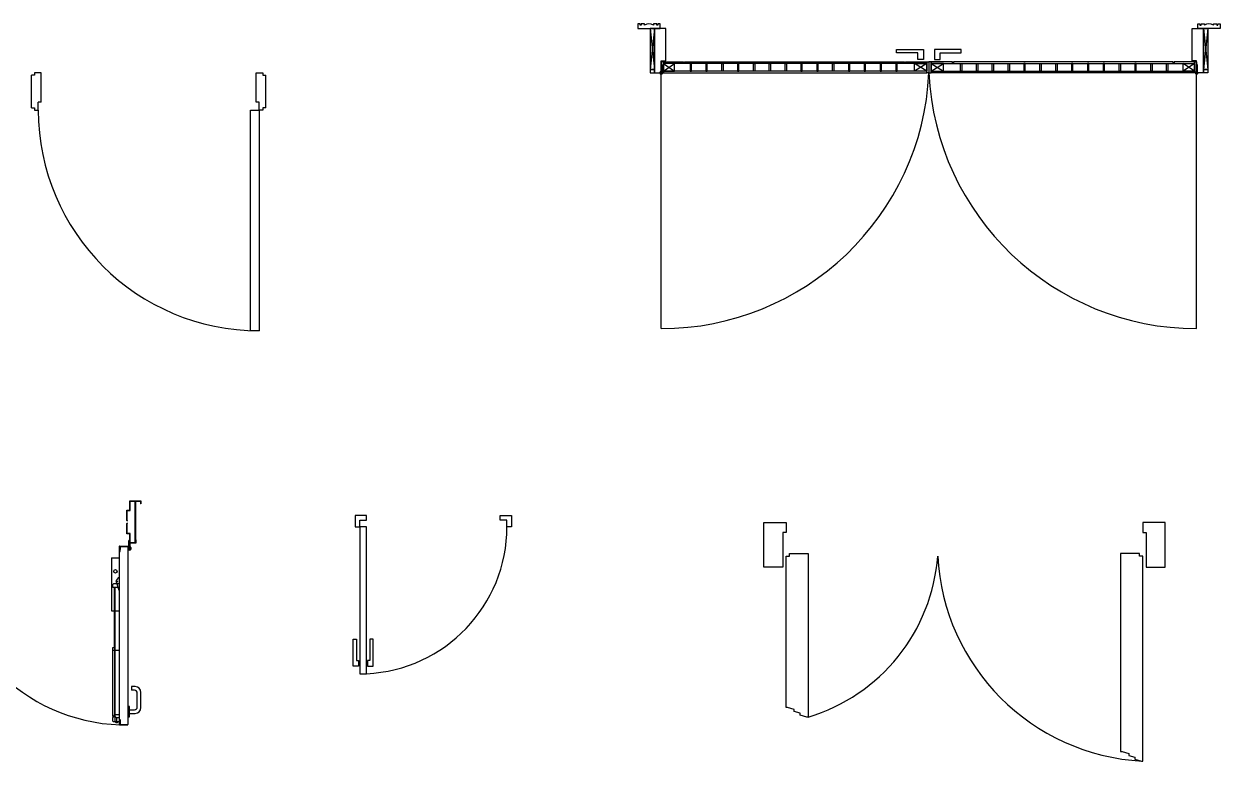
# Model space of a CAD drawing. Header units: inches. Extents: x -12530 to 36157, y 78659 to 110077.
# Drawn here: x 17539 to 22901, y 86906 to 90213 of the extents above; entities that cross this region are included whole.
import ezdxf

# ---------------------------------------------------------------- set-up
doc = ezdxf.new("R2010")
doc.units = ezdxf.units.IN
doc.header["$MEASUREMENT"] = 0
doc.layers.add('freecads.com', color=7, linetype='Continuous')

msp = doc.modelspace()

# ---------------------------------------------------------------- hatches: boundary and pattern name
at = {"layer": 'freecads.com', "ltscale": 0.2}
h = msp.add_hatch(color=256, dxfattribs=at)
edge = h.paths.add_edge_path()
edge.add_arc((20396, 89993.1), 6, 90.0422, 109.4712, ccw=False)
edge.add_line((20396, 89999.1), (20396, 90031.5))
edge.add_line((20396, 90031.5), (20394, 90031.5))
edge.add_line((20394, 90031.5), (20394, 89998.8))
h = msp.add_hatch(color=256, dxfattribs=at)
edge = h.paths.add_edge_path()
edge.add_arc((22796, 89993.1), 6, 70.5288, 89.9578)
edge.add_line((22796, 89999.1), (22796, 90031.5))
edge.add_line((22796, 90031.5), (22798, 90031.5))
edge.add_line((22798, 90031.5), (22798, 89998.8))

# ---------------------------------------------------------------- linework, layer by layer
at = {"layer": 'freecads.com', "ltscale": 200}
for p, q in [((20301, 90213.1), (20291, 90213.1)), ((20291, 90213.1), (20291, 90193.1)), ((20291, 90193.1), (20391, 90193.1)), ((20301, 90208.1), (20301, 90213.1)), ((20306, 90208.1), (20301, 90208.1)), ((20321, 90213.1), (20306, 90213.1)), ((20306, 90213.1), (20306, 90208.1)), ((20321, 90208.1), (20321, 90213.1)), ((20366, 90193.1), (20346, 90193.1)), ((20346, 90193.1), (20346, 90008.1)), ((20366, 90193.1), (20346, 90008.1)), ((20346, 90193.1), (20366, 90008.1)), ((20376, 90213.1), (20361, 90213.1)), ((20361, 90213.1), (20361, 90208.1)), ((20366, 90008.1), (20366, 90193.1)), ((20416, 90193.1), (20366, 90193.1)), ((20366, 90193.1), (20366, 89993.1)), ((20376, 90208.1), (20376, 90213.1)), ((20381, 90208.1), (20376, 90208.1)), ((20391, 90213.1), (20381, 90213.1)), ((20381, 90213.1), (20381, 90208.1)), ((20391, 90193.1), (20391, 90213.1)), ((20416, 90048.1), (20416, 90193.1)), ((22776, 90193.1), (22826, 90193.1)), ((22776, 90048.1), (22776, 90193.1)), ((22801, 90193.1), (22801, 90213.1)), ((22801, 90213.1), (22811, 90213.1)), ((22901, 90193.1), (22801, 90193.1)), ((22811, 90213.1), (22811, 90208.1)), ((22811, 90208.1), (22816, 90208.1)), ((22816, 90208.1), (22816, 90213.1)), ((22816, 90213.1), (22831, 90213.1)), ((22826, 90193.1), (22846, 90193.1)), ((22826, 90008.1), (22826, 90193.1)), ((22826, 90193.1), (22846, 90008.1)), ((22846, 90193.1), (22826, 90008.1)), ((22826, 90193.1), (22826, 89993.1)), ((22831, 90213.1), (22831, 90208.1)), ((22846, 90193.1), (22846, 90008.1)), ((22871, 90208.1), (22871, 90213.1)), ((22871, 90213.1), (22886, 90213.1)), ((22886, 90213.1), (22886, 90208.1)), ((22886, 90208.1), (22891, 90208.1)), ((22891, 90208.1), (22891, 90213.1)), ((22891, 90213.1), (22901, 90213.1)), ((22901, 90213.1), (22901, 90193.1)), ((21451, 90083.1), (21451, 90098.1)), ((21451, 90098.1), (21571, 90098.1)), ((21546, 90083.1), (21451, 90083.1)), ((21546, 90053.1), (21546, 90083.1)), ((21571, 90098.1), (21571, 90053.1)), ((21741, 90098.1), (21621, 90098.1)), ((21621, 90098.1), (21621, 90053.1)), ((21646, 90053.1), (21646, 90083.1)), ((21646, 90083.1), (21741, 90083.1)), ((21741, 90083.1), (21741, 90098.1)), ((20396, 89993.1), (20396, 90048.1)), ((20396, 90048.1), (20416, 90048.1)), ((20406, 90035.1), (20406, 90043.1)), ((20406, 90043.1), (20496, 90043.1)), ((21586, 90035.1), (20406, 90035.1)), ((20456, 90035.1), (20406, 90035.1)), ((20406, 90035.1), (20406, 90001.1)), ((20406, 90001.1), (20456, 90035.1)), ((20406, 90035.1), (20456, 90001.1)), ((20456, 90001.1), (20456, 90035.1)), ((20496, 90043.1), (20496, 90038.1)), ((20496, 90038.1), (20501, 90038.1)), ((20501, 90038.1), (20501, 90043.1)), ((20501, 90043.1), (21486, 90043.1)), ((20531, 90035.1), (20525, 90035.1)), ((20525, 90035.1), (20525, 90001.1)), ((20531, 90001.1), (20531, 90035.1)), ((20602, 90035.1), (20596, 90035.1)), ((20596, 90035.1), (20596, 90001.1)), ((20602, 90001.1), (20602, 90035.1)), ((20667, 90001.1), (20667, 90035.1)), ((20667, 90035.1), (20673, 90035.1)), ((20673, 90035.1), (20673, 90001.1)), ((20744, 90035.1), (20738, 90035.1)), ((20738, 90035.1), (20738, 90001.1)), ((20744, 90001.1), (20744, 90035.1)), ((20809, 90001.1), (20809, 90035.1)), ((20809, 90035.1), (20815, 90035.1)), ((20815, 90035.1), (20815, 90001.1)), ((20880, 90001.1), (20880, 90035.1)), ((20880, 90035.1), (20886, 90035.1)), ((20886, 90035.1), (20886, 90001.1)), ((20951, 90001.1), (20951, 90035.1)), ((20951, 90035.1), (20957, 90035.1)), ((20957, 90035.1), (20957, 90001.1)), ((21028, 90035.1), (21022, 90035.1)), ((21022, 90035.1), (21022, 90001.1)), ((21028, 90001.1), (21028, 90035.1)), ((21099, 90035.1), (21093, 90035.1)), ((21093, 90035.1), (21093, 90001.1)), ((21099, 90001.1), (21099, 90035.1)), ((21164, 90001.1), (21164, 90035.1)), ((21164, 90035.1), (21170, 90035.1)), ((21170, 90035.1), (21170, 90001.1)), ((21241, 90035.1), (21235, 90035.1)), ((21235, 90035.1), (21235, 90001.1)), ((21241, 90001.1), (21241, 90035.1)), ((21312, 90035.1), (21306, 90035.1)), ((21306, 90035.1), (21306, 90001.1)), ((21312, 90001.1), (21312, 90035.1)), ((21383, 90035.1), (21377, 90035.1)), ((21377, 90035.1), (21377, 90001.1)), ((21383, 90001.1), (21383, 90035.1)), ((21454, 90035.1), (21448, 90035.1)), ((21448, 90035.1), (21448, 90001.1)), ((21454, 90001.1), (21454, 90035.1)), ((21486, 90043.1), (21486, 90038.1)), ((21486, 90038.1), (21491, 90038.1)), ((21491, 90038.1), (21491, 90043.1)), ((21491, 90043.1), (21586, 90043.1)), ((21531, 90001.1), (21531, 90035.1)), ((21531, 90035.1), (21586, 90035.1)), ((21586, 90001.1), (21531, 90035.1)), ((21586, 90035.1), (21531, 90001.1)), ((21571, 90053.1), (21546, 90053.1)), ((21586, 89993.1), (21586, 90043.1)), ((21586, 90043.1), (21596, 90043.1)), ((21586, 90043.1), (21586, 90035.1)), ((21586, 90035.1), (21586, 90001.1)), ((21596, 90043.1), (21596, 89993.1)), ((21606, 90043.1), (21596, 90043.1)), ((21596, 90043.1), (21596, 89993.1)), ((21606, 89993.1), (21606, 90043.1)), ((21701, 90043.1), (21606, 90043.1)), ((21606, 90043.1), (21606, 90035.1)), ((21606, 90035.1), (22786, 90035.1)), ((21661, 90035.1), (21606, 90035.1)), ((21606, 90035.1), (21606, 90001.1)), ((21606, 90001.1), (21661, 90035.1)), ((21606, 90035.1), (21661, 90001.1)), ((21621, 90053.1), (21646, 90053.1)), ((21661, 90001.1), (21661, 90035.1)), ((21701, 90038.1), (21701, 90043.1)), ((21706, 90038.1), (21701, 90038.1)), ((21706, 90043.1), (21706, 90038.1)), ((22691, 90043.1), (21706, 90043.1)), ((21738.1, 90001.1), (21738.1, 90035.1)), ((21738.1, 90035.1), (21744.1, 90035.1)), ((21744.1, 90035.1), (21744.1, 90001.1)), ((21809.1, 90001.1), (21809.1, 90035.1)), ((21809.1, 90035.1), (21815.1, 90035.1)), ((21815.1, 90035.1), (21815.1, 90001.1)), ((21880.1, 90001.1), (21880.1, 90035.1)), ((21880.1, 90035.1), (21886.1, 90035.1)), ((21886.1, 90035.1), (21886.1, 90001.1)), ((21951.1, 90001.1), (21951.1, 90035.1)), ((21951.1, 90035.1), (21957.1, 90035.1)), ((21957.1, 90035.1), (21957.1, 90001.1)), ((22028.1, 90035.1), (22022.1, 90035.1)), ((22022.1, 90035.1), (22022.1, 90001.1)), ((22028.1, 90001.1), (22028.1, 90035.1)), ((22093.1, 90001.1), (22093.1, 90035.1)), ((22093.1, 90035.1), (22099.1, 90035.1)), ((22099.1, 90035.1), (22099.1, 90001.1)), ((22164.1, 90001.1), (22164.1, 90035.1)), ((22164.1, 90035.1), (22170.1, 90035.1)), ((22170.1, 90035.1), (22170.1, 90001.1)), ((22241.1, 90035.1), (22235.1, 90035.1)), ((22235.1, 90035.1), (22235.1, 90001.1)), ((22241.1, 90001.1), (22241.1, 90035.1)), ((22312.1, 90035.1), (22306.1, 90035.1)), ((22306.1, 90035.1), (22306.1, 90001.1)), ((22312.1, 90001.1), (22312.1, 90035.1)), ((22383.1, 90035.1), (22377.1, 90035.1)), ((22377.1, 90035.1), (22377.1, 90001.1)), ((22383.1, 90001.1), (22383.1, 90035.1)), ((22448.1, 90001.1), (22448.1, 90035.1)), ((22448.1, 90035.1), (22454.1, 90035.1)), ((22454.1, 90035.1), (22454.1, 90001.1)), ((22525.1, 90035.1), (22519.1, 90035.1)), ((22519.1, 90035.1), (22519.1, 90001.1)), ((22525.1, 90001.1), (22525.1, 90035.1)), ((22590.1, 90001.1), (22590.1, 90035.1)), ((22590.1, 90035.1), (22596.1, 90035.1)), ((22596.1, 90035.1), (22596.1, 90001.1)), ((22661.1, 90001.1), (22661.1, 90035.1)), ((22661.1, 90035.1), (22667.1, 90035.1)), ((22667.1, 90035.1), (22667.1, 90001.1)), ((22691, 90038.1), (22691, 90043.1)), ((22696, 90038.1), (22691, 90038.1)), ((22786, 90043.1), (22696, 90043.1)), ((22696, 90043.1), (22696, 90038.1)), ((22736, 90001.1), (22736, 90035.1)), ((22736, 90035.1), (22786, 90035.1)), ((22786, 90001.1), (22736, 90035.1)), ((22786, 90035.1), (22736, 90001.1)), ((22796, 90048.1), (22776, 90048.1)), ((22786, 90035.1), (22786, 90043.1)), ((22786, 90035.1), (22786, 90001.1)), ((22796, 89993.1), (22796, 90048.1)), ((20346, 90008.1), (20366, 90008.1)), ((20366, 89993.1), (20396, 89993.1)), ((21586, 90001.1), (20406, 90001.1)), ((20406, 90001.1), (20406, 89993.1)), ((20406, 90001.1), (20456, 90001.1)), ((20406, 89993.1), (20496, 89993.1)), ((20496, 89993.1), (20501, 89993.1)), ((20501, 89993.1), (21486, 89993.1)), ((20525, 90001.1), (20531, 90001.1)), ((20596, 90001.1), (20602, 90001.1)), ((20673, 90001.1), (20667, 90001.1)), ((20738, 90001.1), (20744, 90001.1)), ((20815, 90001.1), (20809, 90001.1)), ((20886, 90001.1), (20880, 90001.1)), ((20957, 90001.1), (20951, 90001.1)), ((21022, 90001.1), (21028, 90001.1)), ((21093, 90001.1), (21099, 90001.1)), ((21170, 90001.1), (21164, 90001.1)), ((21235, 90001.1), (21241, 90001.1)), ((21306, 90001.1), (21312, 90001.1)), ((21377, 90001.1), (21383, 90001.1)), ((21448, 90001.1), (21454, 90001.1)), ((21486, 89993.1), (21491, 89993.1)), ((21491, 89993.1), (21586, 89993.1)), ((21586, 90001.1), (21531, 90001.1)), ((21586, 89993.1), (21586, 90001.1)), ((21596, 89993.1), (21586, 89993.1)), ((21596, 89993.1), (21606, 89993.1)), ((21606, 89993.1), (21606, 90001.1)), ((21606, 90001.1), (22786, 90001.1)), ((21606, 90001.1), (21661, 90001.1)), ((21701, 89993.1), (21606, 89993.1)), ((21706, 89993.1), (21701, 89993.1)), ((22691, 89993.1), (21706, 89993.1)), ((21744.1, 90001.1), (21738.1, 90001.1)), ((21815.1, 90001.1), (21809.1, 90001.1)), ((21886.1, 90001.1), (21880.1, 90001.1)), ((21957.1, 90001.1), (21951.1, 90001.1)), ((22022.1, 90001.1), (22028.1, 90001.1)), ((22099.1, 90001.1), (22093.1, 90001.1)), ((22170.1, 90001.1), (22164.1, 90001.1)), ((22235.1, 90001.1), (22241.1, 90001.1)), ((22306.1, 90001.1), (22312.1, 90001.1)), ((22377.1, 90001.1), (22383.1, 90001.1)), ((22454.1, 90001.1), (22448.1, 90001.1)), ((22519.1, 90001.1), (22525.1, 90001.1)), ((22596.1, 90001.1), (22590.1, 90001.1)), ((22667.1, 90001.1), (22661.1, 90001.1)), ((22696, 89993.1), (22691, 89993.1)), ((22786, 89993.1), (22696, 89993.1)), ((22786, 90001.1), (22736, 90001.1)), ((22786, 90001.1), (22786, 89993.1)), ((22826, 89993.1), (22796, 89993.1)), ((22846, 90008.1), (22826, 90008.1)), ((19074.5, 88007.4), (19024.5, 88007.4)), ((19024.5, 88007.4), (19024.5, 87957.4)), ((19044.5, 87957.4), (19044.5, 87987.4)), ((19044.5, 87987.4), (19074.5, 87987.4)), ((19074.5, 87987.4), (19074.5, 88007.4)), ((19674.5, 87987.4), (19674.5, 88007.4)), ((19674.5, 88007.4), (19724.5, 88007.4)), ((19704.5, 87987.4), (19674.5, 87987.4)), ((19704.5, 87957.4), (19704.5, 87987.4)), ((19724.5, 88007.4), (19724.5, 87957.4)), ((19024.5, 87957.4), (19044.5, 87957.4)), ((19074.5, 87957.4), (19044.5, 87957.4)), ((19044.5, 87957.4), (19044.5, 87297.4)), ((19074.5, 87297.4), (19074.5, 87957.4)), ((19724.5, 87957.4), (19704.5, 87957.4)), ((19014.5, 87332.4), (19014.5, 87452.4)), ((19014.5, 87452.4), (19029.5, 87452.4)), ((19029.5, 87452.4), (19029.5, 87357.4)), ((19104.5, 87452.4), (19089.5, 87452.4)), ((19089.5, 87452.4), (19089.5, 87357.4)), ((19104.5, 87332.4), (19104.5, 87452.4)), ((19029.5, 87357.4), (19039.5, 87357.4)), ((19039.5, 87357.4), (19039.5, 87332.4)), ((19089.5, 87357.4), (19079.5, 87357.4)), ((19079.5, 87357.4), (19079.5, 87332.4)), ((19039.5, 87332.4), (19014.5, 87332.4)), ((19044.5, 87297.4), (19074.5, 87297.4)), ((19079.5, 87332.4), (19104.5, 87332.4))]:
    msp.add_line(p, q, dxfattribs=at)
at = {"layer": 'freecads.com', "ltscale": 0.2}
for p, q in [((20396, 90031.5), (20394, 90031.5)), ((20394, 90031.5), (20394, 89997.7)), ((20406, 90043.1), (20396, 90043.1)), ((20396, 90043.1), (20396, 89993.1)), ((20396, 89991), (20396, 90031.5)), ((20396, 89991), (20396, 90031.5)), ((20396, 90031.5), (20398, 90031.5)), ((20398, 90031.5), (20398, 89997.7)), ((20406, 89993.1), (20406, 90043.1)), ((22786, 89993.1), (22786, 90043.1)), ((22786, 90043.1), (22796, 90043.1)), ((22796, 90031.5), (22794, 90031.5)), ((22794, 90031.5), (22794, 89997.7)), ((22796, 90043.1), (22796, 89993.1)), ((22796, 89991), (22796, 90031.5)), ((22796, 90031.5), (22798, 90031.5)), ((22796, 89991), (22796, 90031.5)), ((22798, 90031.5), (22798, 89997.7)), ((20396, 89998.1), (20396, 89991)), ((20396, 89998.1), (20396, 89991)), ((20396, 89993.1), (20406, 89993.1)), ((22796, 89993.1), (22786, 89993.1)), ((22796, 89998.1), (22796, 89991)), ((22796, 89998.1), (22796, 89991))]:
    msp.add_line(p, q, dxfattribs=at)
at = {"layer": 'freecads.com', "ltscale": 250}
for p, q in [((20396.1, 88846.1), (20396.1, 90046.1)), ((22795.9, 88846.1), (22796, 90046.1))]:
    msp.add_line(p, q, dxfattribs=at)
at = {"layer": 'freecads.com'}
for p, q in [((17586.6, 89983.5, 0.1), (17573.6, 89983.5, 0.1)), ((17573.6, 89836.3, 0.1), (17573.6, 89983.5, 0.1)), ((17616.9, 89994, 0.1), (17586.6, 89994, 0.1)), ((17586.6, 89994, 0.1), (17586.6, 89983.5, 0.1)), ((17616.9, 89862.3, 0.1), (17616.9, 89994, 0.1)), ((18580.3, 89862.3, 0.1), (18580.3, 89994, 0.1)), ((18580.3, 89994, 0.1), (18610.6, 89994, 0.1)), ((18610.6, 89994, 0.1), (18610.6, 89983.5, 0.1)), ((18610.6, 89983.5, 0.1), (18623.6, 89983.5, 0.1)), ((18623.6, 89836.3, 0.1), (18623.6, 89983.5, 0.1)), ((20366, 90008.1), (20346, 90008.1)), ((20346, 90008.1), (20346, 89993.1)), ((20346, 89993.1), (20366, 89993.1)), ((20366, 89993.1), (20366, 90008.1)), ((22826, 89993.1), (22826, 90008.1)), ((22826, 90008.1), (22846, 90008.1)), ((22846, 89993.1), (22826, 89993.1)), ((22846, 90008.1), (22846, 89993.1)), ((17603.9, 89826, 0.1), (17603.9, 89862.3, 0.1)), ((17616.9, 89862.3, 0.1), (17603.9, 89862.3, 0.1)), ((18593.3, 89862.3, 0.1), (18580.3, 89862.3, 0.1)), ((18593.3, 89826, 0.1), (18593.3, 89862.3, 0.1)), ((17573.6, 89836.3, 0.1), (17586.6, 89836.3, 0.1)), ((17586.6, 89836.3, 0.1), (17586.6, 89826, 0.1)), ((17586.6, 89826, 0.1), (17603.9, 89826, 0.1)), ((18554.3, 88836.6, 0.1), (18554.3, 89826, 0.1)), ((18554.3, 89826, 0.1), (18593.3, 89826, 0.1)), ((18610.6, 89826, 0.1), (18593.3, 89826, 0.1)), ((18593.3, 89826, 0.1), (18593.3, 88836.6, 0.1)), ((18623.6, 89836.3, 0.1), (18610.6, 89836.3, 0.1)), ((18610.6, 89836.3, 0.1), (18610.6, 89826, 0.1)), ((18593.3, 88836.6, 0.1), (18554.3, 88836.6, 0.1)), ((18014.3, 88031.6), (18014.3, 88072.9)), ((18014.3, 88072.9), (18063.5, 88072.9)), ((18015.6, 88071.6), (18062.2, 88071.6)), ((18015.6, 88030.3), (18015.6, 88071.6)), ((18037.6, 87886.6), (18037.6, 88071.1)), ((18037.6, 88071.1), (18040.2, 88071.1)), ((18040.2, 88071.1), (18040.2, 87886.6)), ((18062.2, 88071.6), (18062.2, 88059.7)), ((18063.5, 88059.7), (18062.2, 88059.7)), ((18063.5, 88072.9), (18063.5, 88059.7)), ((18000.2, 87985.2), (18000.2, 88031.6)), ((18000.2, 88031.6), (18014.3, 88031.6)), ((18001.6, 88030.3), (18015.6, 88030.3)), ((18001.6, 87984.5), (18001.6, 88030.3)), ((18001.6, 87985.9), (18004.1, 87984.6)), ((18000.2, 87985.2), (18003.5, 87983.4)), ((18000.2, 87972.5), (18003.5, 87974.2)), ((18000.2, 87926.1), (18000.2, 87972.5)), ((18001.6, 87927.4), (18001.6, 87973.2)), ((18001.6, 87971.7), (18004.1, 87973.1)), ((20855.4, 87775.9), (20855.4, 87975.9)), ((20855.4, 87975.9), (20955.4, 87975.9)), ((20955.4, 87975.9), (20955.4, 87930.9)), ((22655.4, 87975.9), (22555.4, 87975.9)), ((22555.4, 87975.9), (22555.4, 87930.9)), ((22655.4, 87775.9), (22655.4, 87975.9)), ((18014.3, 87926.1), (18000.2, 87926.1)), ((18015.6, 87927.4), (18001.6, 87927.4)), ((18009.9, 87868.3), (18009.9, 87896.2)), ((18012.1, 87896.2), (18009.9, 87896.2)), ((18012.1, 87864.7), (18012.1, 87896.2)), ((18013.5, 87866.9), (18013.5, 87896.2)), ((18013.5, 87864.7), (18013.5, 87896.2)), ((18015.6, 87896.2), (18013.5, 87896.2)), ((18014.3, 87883.9), (18014.3, 87926.1)), ((18041.6, 87883.9), (18014.3, 87883.9)), ((18015.6, 87885.2), (18015.6, 87927.4)), ((18015.6, 87868.3), (18015.6, 87896.2)), ((18040.2, 87885.2), (18015.6, 87885.2)), ((18040.2, 87886.6), (18037.6, 87886.6)), ((18041.6, 87898), (18040.2, 87898)), ((18040.2, 87898), (18040.2, 87885.2)), ((18041.6, 87898), (18041.6, 87883.9)), ((20940.4, 87930.9), (20940.4, 87775.9)), ((20955.4, 87930.9), (20940.4, 87930.9)), ((22555.4, 87930.9), (22570.4, 87930.9)), ((22570.4, 87930.9), (22570.4, 87775.9)), ((17966.9, 87868.3), (17966.9, 87069.9)), ((17968, 87069.9), (17968, 87868.3)), ((17969.1, 87861.1), (17968, 87861.1)), ((17968, 87847.9), (17968, 87861.1)), ((17969.1, 87868.3), (17969.1, 87855.1)), ((17969.1, 87847.9), (17969.1, 87861.1)), ((17969.1, 87855.1), (17970.1, 87855.1)), ((17970.1, 87847.9), (17970.1, 87868.8)), ((17970.1, 87868.3), (17970.1, 87855.1)), ((17971.2, 87869.9), (18004.6, 87869.9)), ((17971.2, 87847.9), (17971.2, 87868.8)), ((17971.2, 87868.8), (18004.6, 87868.8)), ((18004.6, 87868.8), (18004.6, 87069.4)), ((18005.6, 87868.8), (18005.6, 87069.4)), ((18013.2, 87854.8), (18007.8, 87860.2)), ((18012.5, 87854.8), (18007.8, 87859.4)), ((18014.5, 87855.1), (18008.1, 87861.5)), ((18015.1, 87855.3), (18008.3, 87862.1)), ((18010.1, 87855.5), (18008.6, 87857.1)), ((18016.1, 87856), (18009, 87863)), ((18016.5, 87856.4), (18009.4, 87863.5)), ((18017.1, 87857.3), (18010.3, 87864.1)), ((18017.4, 87857.8), (18010.9, 87864.4)), ((18017.7, 87859.1), (18012.1, 87864.7)), ((18017.8, 87859.9), (18012.9, 87864.8)), ((18017.2, 87862), (18015, 87864.2)), ((20955.4, 87145.9), (20955.4, 87825.9)), ((20955.4, 87825.9), (20971.4, 87825.9)), ((20971.4, 87825.9), (20971.4, 87837.9)), ((20971.4, 87837.9), (21055.4, 87837.9)), ((21055.4, 87837.9), (21055.4, 87103.6)), ((22539.4, 87837.9), (22455.4, 87837.9)), ((22455.4, 87837.9), (22455.4, 86948.2)), ((22539.4, 87825.9), (22539.4, 87837.9)), ((22555.4, 87825.9), (22539.4, 87825.9)), ((22555.4, 86905.9), (22555.4, 87825.9)), ((17931.8, 87817.1), (17931.8, 87579.8)), ((17931.8, 87817.1), (17966.9, 87817.1)), ((20940.4, 87775.9), (20855.4, 87775.9)), ((22570.4, 87775.9), (22655.4, 87775.9)), ((17961.7, 87727.5), (17952.1, 87715.4)), ((17966.9, 87727.5), (17961.7, 87727.5)), ((17938.5, 87685.2), (17938.5, 87697.8)), ((17966.9, 87685.2), (17938.5, 87685.2)), ((17966.9, 87701), (17941.6, 87701)), ((17945.2, 87415.5), (17945.2, 87685.2)), ((17948, 87113.8), (17948, 87685.2)), ((17952.1, 87715.4), (17952.1, 87709.5)), ((17952.1, 87709.5), (17964.1, 87673.2)), ((17964.1, 87673.2), (17966.9, 87673.2)), ((17931.8, 87579.8), (17966.9, 87579.8)), ((17938.5, 87106.3), (17938.5, 87415.5)), ((17938.5, 87415.5), (17946.4, 87415.5)), ((17938.5, 87403.3), (17966.9, 87403.3)), ((17946.4, 87113.9), (17946.4, 87415.5)), ((18038.2, 87239.9), (18021, 87239.9)), ((18021, 87239.9), (18021, 87223.6)), ((18034.7, 87223.6), (18021, 87223.6)), ((18047.6, 87149.1), (18047.6, 87210.8)), ((18063.9, 87145.7), (18063.9, 87214.2)), ((18012.5, 87151.2), (18005.6, 87151.2)), ((18005.6, 87151.2), (18005.6, 87105)), ((18012.5, 87105), (18012.5, 87151.2)), ((18012.5, 87136.2), (18034.7, 87136.2)), ((20962.4, 87145.9), (20955.4, 87145.9)), ((20991.9, 87137.9), (20962.4, 87145.9)), ((20991.9, 87127.9), (20991.9, 87137.9)), ((21018.9, 87121.5), (20991.9, 87127.9)), ((17938.5, 87085.6), (17938.5, 87101.5)), ((17948, 87113.8), (17939.2, 87103.6)), ((17948, 87115.7), (17939.6, 87105.9)), ((17966.9, 87082.4), (17941.6, 87082.4)), ((17948, 87082.4), (17948, 87113.8)), ((17966.9, 87113.8), (17948, 87113.8)), ((17952.1, 87101.4), (17949.1, 87103.9)), ((17966.9, 87100.7), (17954.1, 87100.7)), ((17955.5, 87082.4), (17955.5, 87100.7)), ((17968, 87090.3), (17968, 87077.1)), ((17969.1, 87077.1), (17968, 87077.1)), ((17969.1, 87090.3), (17969.1, 87077.1)), ((17969.1, 87083.1), (17970.1, 87083.1)), ((17969.1, 87069.9), (17969.1, 87083.1)), ((17970.1, 87090.3), (17970.1, 87069.4)), ((17970.1, 87069.9), (17970.1, 87083.1)), ((17971.2, 87090.3), (17971.2, 87069.4)), ((18005.6, 87105), (18012.5, 87105)), ((18012.5, 87120), (18038.2, 87120)), ((21018.9, 87111.5), (21018.9, 87121.5)), ((21048.4, 87103.6), (21018.9, 87111.5)), ((21055.4, 87103.6), (21048.4, 87103.6)), ((17971.2, 87069.4), (18004.6, 87069.4)), ((17971.2, 87068.3), (18004.6, 87068.3)), ((22455.4, 86948.2), (22462.4, 86948.2)), ((22462.4, 86948.2), (22491.9, 86940.3)), ((22491.9, 86940.3), (22491.9, 86930.3)), ((22491.9, 86930.3), (22518.9, 86923.8)), ((22518.9, 86923.8), (22518.9, 86913.8)), ((22518.9, 86913.8), (22548.4, 86905.9)), ((22548.4, 86905.9), (22555.4, 86905.9))]:
    msp.add_line(p, q, dxfattribs=at)
at = {"layer": 'freecads.com', "ltscale": 0.2}
for centre in [(20396, 89993.1, 0), (22796, 89993.1, 0)]:
    msp.add_circle(centre, 5, dxfattribs=at)
at = {"layer": 'freecads.com'}
for centre, radius in [((18012.8, 87859.8), 5.01), ((17949.4, 87757.2), 7.56), ((17955.7, 87712.3), 2.53)]:
    msp.add_circle(centre, radius, dxfattribs=at)
at = {"layer": 'freecads.com', "ltscale": 200}
for centre in [(20341, 90170.6), (22851, 90170.6)]:
    msp.add_arc(centre, 42.5, 61.9275, 118.0725, dxfattribs=at)
at = {"layer": 'freecads.com', "ltscale": 0.2}
for centre, radius, start, end in [((20396, 89993.1), 6, 90, 270), ((20396, 89993.1), 5, 90, 270), ((20396, 89993.1), 5, 90, 113.5782), ((20396, 89993.1), 6, 0, 90), ((20396, 89993.1), 5, 270, 90), ((20396, 89993.1), 5, 66.4218, 90), ((20396, 89993.1), 6, 270, 360), ((22796, 89993.1), 6, 90, 180), ((22796, 89993.1), 6, 180, 270), ((22796, 89993.1), 5, 90, 270), ((22796, 89993.1), 5, 90, 113.5782), ((22796, 89993.1), 6, 270, 90), ((22796, 89993.1), 5, 270, 90), ((22796, 89993.1), 5, 66.4218, 90)]:
    msp.add_arc(centre, radius, start, end, dxfattribs=at)
at = {"layer": 'freecads.com', "ltscale": 250}
for centre, start, end in [((20395.2, 90048.1), 270.0424, 357.3771), ((22796.8, 90048.1), 182.6229, 269.9576)]:
    msp.add_arc(centre, 1202, start, end, dxfattribs=at)
at = {"layer": 'freecads.com'}
for centre, radius, start, end in [((18593.3, 89826, 0.1), 989.4, 180, 270), ((18001.8, 87892.3), 824.5, 181.5581, 267.8679), ((17968.5, 87868.3), 1.58, 0, 180), ((17968.5, 87868.3), 0.527, 0, 180), ((17969.6, 87847.9), 1.58, 180, 0), ((17969.6, 87847.9), 0.527, 180, 0), ((17971.2, 87868.8), 1.05, 90, 180), ((18004.6, 87868.8), 1.05, 0, 90), ((18012.8, 87859.8), 7.15, 126.8699, 53.1301), ((18012.8, 87859.8), 5.01, 98.2132, 81.7868), ((18006.3, 87868.3), 3.58, 306.8699, 0), ((18019.2, 87868.3), 3.58, 180, 233.1301), ((20819.7, 87886.9), 818, 286.7472, 355.7231), ((22604.8, 87875.1), 970.7, 182.9075, 266.8736), ((17941.6, 87697.8), 3.16, 90, 180), ((18038.2, 87214.2), 25.7, 0, 90), ((18034.7, 87210.8), 12.9, 0, 90), ((18034.7, 87149.1), 12.9, 270, 0), ((18038.2, 87145.7), 25.7, 270, 0), ((17939.1, 87106.3), 0.633, 180, 319.3425), ((17941.6, 87101.5), 3.16, 139.3425, 180), ((17941.6, 87085.6), 3.16, 180, 270), ((17951.1, 87106.3), 3.16, 180, 230.915), ((17955.1, 87087.8), 8.99, 217.2053, 322.7947), ((17954.1, 87103.9), 3.16, 230.915, 270), ((17969.6, 87090.3), 1.58, 0, 180), ((17969.6, 87090.3), 0.527, 0, 180), ((17968.5, 87069.9), 1.58, 180, 0), ((17968.5, 87069.9), 0.527, 180, 0), ((17971.2, 87069.4), 1.05, 180, 270), ((18004.6, 87069.4), 1.05, 270, 0)]:
    msp.add_arc(centre, radius, start, end, dxfattribs=at)
at = {"layer": 'freecads.com', "ltscale": 100}
msp.add_arc((19044.5, 87957.4), 660, 272.6053, 0, dxfattribs=at)

doc.saveas('drawing.dxf')
